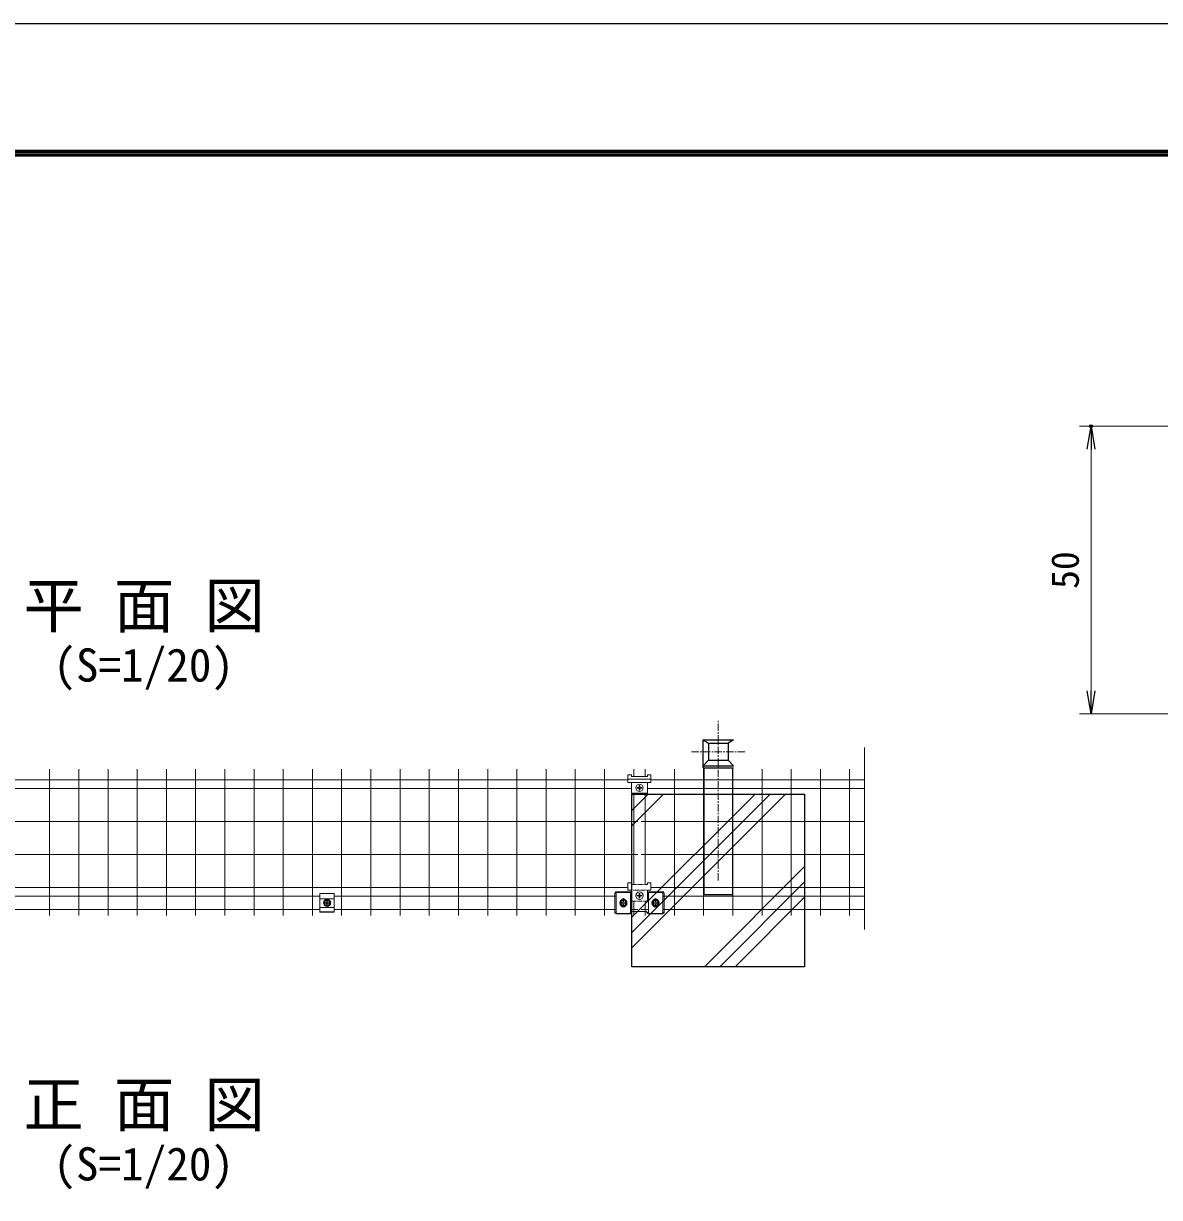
# Model space of a CAD drawing. Units: millimetres, scale not verified. Extents: x -4200 to 4200, y -2970 to 2970.
# Drawn here: x -2409 to -434, y 930 to 2970 of the extents above; entities that cross this region are included whole.
import ezdxf
from ezdxf.enums import TextEntityAlignment as Align

# ---------------------------------------------------------------- set-up
doc = ezdxf.new("R2010")
doc.units = ezdxf.units.MM
doc.header["$LTSCALE"] = 10
doc.header["$PDMODE"] = 32
doc.header["$PDSIZE"] = 5
doc.linetypes.add('USER1', pattern=[2, 1.25, -0.25, 0.25, -0.25])
doc.linetypes.add('USER3', pattern=[1.125, 0.75, -0.125, 0.125, -0.125])
for name, color, linetype, lineweight in [('0-0_D-STR-DIM', 7, 'Continuous', 13), ('0-1_0', 7, 'Continuous', 25), ('0-3_D-TTL-TXT', 7, 'Continuous', 25), ('0-4_D-STR1', 1, 'Continuous', 25), ('0-5_D-BMK', 2, 'USER1', 13), ('0-6_D-TTL', 7, 'Continuous', 25), ('0-7_D-STR2', 7, 'Continuous', 9), ('0-9_D-STR3', 3, 'Continuous', 13), ('0-B_D-DCR-HCH', 7, 'Continuous', 13), ('0-C_D-STR4', 7, 'Continuous', 25), ('0-E_D-STR5', 7, 'Continuous', 9)]:
    doc.layers.add(name, color=color, linetype=linetype, lineweight=lineweight)
doc.layers.add('0-2_DEFPOINTS', color=7, linetype='Continuous')
doc.styles.add('ＭＳ ゴシック', font='')
doc.styles.get('ＭＳ ゴシック').set_extended_font_data('MS Gothic')

# ---------------------------------------------------------------- blocks, each defined once
blk = doc.blocks.new('_OPEN')
at = {"layer": '0-1_0'}
blk.add_line((0, 0), (-10, 0), dxfattribs=at)
blk.add_lwpolyline([(-10, 1.667), (0, 0), (-10, -1.667)], dxfattribs=at)

msp = doc.modelspace()

# ---------------------------------------------------------------- linework, layer by layer
at = {"layer": '0-0_D-STR-DIM'}
for p, q in [((-312.52, 2269.99), (-572.97, 2269.99)), ((-552.97, 1809.99), (-552.97, 2229.99)), ((-312.52, 1769.99), (-572.97, 1769.99))]:
    msp.add_line(p, q, dxfattribs=at)
at = {"layer": '0-2_DEFPOINTS'}
msp.add_point((-552.97, 2269.99), dxfattribs=at)
at = {"layer": '0-4_D-STR1'}
for p, q in [((-1227.14, 1725.03), (-1217.94, 1719.06)), ((-1217.94, 1719.06), (-1217.94, 1689.62)), ((-1174.74, 1725.03), (-1183.94, 1719.06)), ((-1217.94, 1689.62), (-1227.14, 1679.65)), ((-1227.14, 1679.65), (-1174.74, 1679.65)), ((-1227.14, 1676.15), (-1174.74, 1676.15)), ((-1225.94, 1676.15), (-1225.94, 1455.69)), ((-1217.94, 1689.62), (-1183.94, 1689.62)), ((-1183.94, 1689.62), (-1174.74, 1679.65)), ((-1175.94, 1455.69), (-1175.94, 1676.15)), ((-1175.94, 1455.69), (-1225.94, 1455.69))]:
    msp.add_line(p, q, dxfattribs=at)
for points in [[(-1227.14, 1676.15), (-1227.14, 1725.03), (-1174.74, 1725.03)], [(-1217.94, 1719.06), (-1183.94, 1719.06), (-1183.94, 1689.62)]]:
    msp.add_lwpolyline(points, dxfattribs=at)
at = {"layer": '0-5_D-BMK'}
for p, q in [((-1200.94, 1480.69), (-1200.94, 1757.84)), ((-1247.28, 1704.34), (-1154.61, 1704.34))]:
    msp.add_line(p, q, dxfattribs=at)
at = {"layer": '0-6_D-TTL', "color": 2}
msp.add_lwpolyline([(-4200, 2970), (4200, 2970), (4200, -2970), (-4200, -2970)], close=True, dxfattribs=at)
at = {"layer": '0-6_D-TTL'}
for points in [[(-3930, 2750), (3930, 2750), (3930, -2750), (-3930, -2750)], [(-3927.5, 2747.5), (3927.5, 2747.5), (3927.5, -2747.5), (-3927.5, -2747.5)], [(-3925, 2745), (3925, 2745), (3925, -2745), (-3925, -2745)], [(-3922.5, 2742.5), (3922.5, 2742.5), (3922.5, -2742.5), (-3922.5, -2742.5)], [(-3920, 2740), (3920, 2740), (3920, -2740), (-3920, -2740)]]:
    msp.add_lwpolyline(points, close=True, dxfattribs=at)
at = {"layer": '0-7_D-STR2'}
msp.add_line((-946.6, 1711.48), (-946.6, 1395.61), dxfattribs=at)
at = {"layer": '0-9_D-STR3'}
for p, q in [((-1357.95, 1663.97), (-1351.95, 1663.97)), ((-1357.95, 1663.97), (-1357.95, 1651.17)), ((-1357.95, 1656.67), (-1317.95, 1656.67)), ((-1351.95, 1663.97), (-1351.95, 1661.07)), ((-1351.95, 1661.07), (-1323.95, 1661.07)), ((-1323.95, 1663.97), (-1317.95, 1663.97)), ((-1323.95, 1663.97), (-1323.95, 1661.07)), ((-1317.95, 1663.97), (-1317.95, 1651.17)), ((-1357.95, 1651.17), (-1317.95, 1651.17)), ((-1351.95, 1651.17), (-1351.95, 1632.17)), ((-1341.42, 1642.17), (-1339.42, 1642.17)), ((-1341.42, 1641.17), (-1339.42, 1641.17)), ((-1338.42, 1645.17), (-1338.42, 1643.17)), ((-1338.42, 1638.17), (-1338.42, 1640.17)), ((-1337.42, 1645.17), (-1337.42, 1643.17)), ((-1337.42, 1638.17), (-1337.42, 1640.17)), ((-1334.42, 1642.17), (-1336.42, 1642.17)), ((-1334.42, 1641.17), (-1336.42, 1641.17)), ((-1334.39, 1642.16), (-1336.39, 1642.16)), ((-1323.92, 1651.17), (-1323.92, 1632.17)), ((-1351.95, 1632.17), (-1323.95, 1632.17)), ((-1357.95, 1476.47), (-1357.95, 1463.67)), ((-1351.95, 1476.47), (-1351.95, 1473.57)), ((-1323.95, 1476.47), (-1323.95, 1473.57)), ((-1317.95, 1476.47), (-1317.95, 1463.67)), ((-1893.46, 1425.49), (-1893.46, 1457.89)), ((-1868.46, 1448.69), (-1893.46, 1448.69)), ((-1380.96, 1458.62), (-1380.96, 1424.6)), ((-1378.39, 1458.32), (-1380.96, 1458.32)), ((-1352.96, 1460.62), (-1378.96, 1460.62)), ((-1378.46, 1457.8), (-1378.46, 1425.4)), ((-1376.46, 1459.8), (-1355.46, 1459.8)), ((-1351.95, 1458.32), (-1353.53, 1458.32)), ((-1353.46, 1457.8), (-1353.46, 1425.4)), ((-1351.95, 1463.67), (-1351.95, 1444.67)), ((-1341.42, 1454.67), (-1339.42, 1454.67)), ((-1341.42, 1453.67), (-1339.42, 1453.67)), ((-1338.42, 1457.67), (-1338.42, 1455.67)), ((-1338.42, 1450.67), (-1338.42, 1452.67)), ((-1337.42, 1457.67), (-1337.42, 1455.67)), ((-1337.42, 1450.67), (-1337.42, 1452.67)), ((-1334.42, 1454.67), (-1336.42, 1454.67)), ((-1334.42, 1453.67), (-1336.42, 1453.67)), ((-1323.92, 1463.67), (-1323.92, 1444.67)), ((-1323.92, 1458.32), (-1322.39, 1458.32)), ((-1322.96, 1460.62), (-1296.96, 1460.62)), ((-1322.46, 1457.8), (-1322.46, 1425.4)), ((-1320.46, 1459.8), (-1299.46, 1459.8)), ((-1297.53, 1458.32), (-1294.96, 1458.32)), ((-1297.46, 1457.8), (-1297.46, 1425.4)), ((-1294.96, 1458.62), (-1294.96, 1424.6)), ((-1868.46, 1433.71), (-1893.46, 1433.71)), ((-1882.81, 1442.04), (-1884.11, 1442.01)), ((-1884.11, 1442.01), (-1884.11, 1441.22)), ((-1882.81, 1441.2), (-1884.11, 1441.22)), ((-1881.36, 1444.77), (-1881.38, 1443.47)), ((-1881.36, 1438.47), (-1881.38, 1439.77)), ((-1881.36, 1444.77), (-1880.57, 1444.77)), ((-1881.36, 1438.47), (-1880.57, 1438.47)), ((-1880.57, 1444.77), (-1880.54, 1443.47)), ((-1880.57, 1438.47), (-1880.54, 1439.77)), ((-1879.11, 1441.2), (-1877.81, 1441.22)), ((-1367.81, 1442.03), (-1369.11, 1442.01)), ((-1369.11, 1442.01), (-1369.11, 1441.22)), ((-1367.81, 1441.19), (-1369.11, 1441.22)), ((-1366.35, 1444.76), (-1366.38, 1443.46)), ((-1366.35, 1438.46), (-1366.38, 1439.76)), ((-1366.35, 1444.76), (-1365.56, 1444.76)), ((-1366.35, 1438.46), (-1365.56, 1438.46)), ((-1365.56, 1444.76), (-1365.54, 1443.46)), ((-1365.56, 1438.46), (-1365.54, 1439.76)), ((-1364.11, 1441.19), (-1362.81, 1441.22)), ((-1311.81, 1442.03), (-1313.11, 1442.01)), ((-1313.11, 1442.01), (-1313.11, 1441.22)), ((-1311.81, 1441.19), (-1313.11, 1441.22)), ((-1310.35, 1444.76), (-1310.38, 1443.46)), ((-1310.35, 1438.46), (-1310.38, 1439.76)), ((-1310.35, 1444.76), (-1309.56, 1444.76)), ((-1310.35, 1438.46), (-1309.56, 1438.46)), ((-1309.56, 1444.76), (-1309.54, 1443.46)), ((-1309.56, 1438.46), (-1309.54, 1439.76)), ((-1308.11, 1441.19), (-1306.81, 1441.22)), ((-1868.46, 1426.41), (-1893.46, 1426.41)), ((-1868.46, 1425.49), (-1893.46, 1425.49)), ((-1378.4, 1424.9), (-1380.96, 1424.9)), ((-1352.96, 1422.6), (-1378.96, 1422.6)), ((-1376.46, 1423.4), (-1355.46, 1423.4)), ((-1350.96, 1424.9), (-1353.52, 1424.9)), ((-1324.96, 1426.9), (-1350.96, 1426.9)), ((-1350.96, 1426.9), (-1350.96, 1424.6)), ((-1324.96, 1426.9), (-1324.96, 1424.6)), ((-1324.96, 1424.9), (-1322.4, 1424.9)), ((-1322.96, 1422.6), (-1296.96, 1422.6)), ((-1320.46, 1423.4), (-1299.46, 1423.4)), ((-1297.52, 1424.9), (-1294.96, 1424.9))]:
    msp.add_line(p, q, dxfattribs=at)
at = {"layer": '0-9_D-STR3', "linetype": 'USER3'}
for p, q in [((-1357.95, 1476.47), (-1351.95, 1476.47)), ((-1351.95, 1473.57), (-1323.95, 1473.57)), ((-1323.95, 1476.47), (-1317.95, 1476.47)), ((-1357.95, 1463.67), (-1317.95, 1463.67)), ((-1351.95, 1444.67), (-1323.95, 1444.67))]:
    msp.add_line(p, q, dxfattribs=at)
at = {"layer": '0-9_D-STR3'}
for points in [[(-1868.46, 1425.49), (-1868.46, 1457.89), (-1893.46, 1457.89)], [(-1879.11, 1442.04), (-1877.81, 1442.01), (-1877.81, 1441.22)], [(-1364.11, 1442.03), (-1362.81, 1442.01), (-1362.81, 1441.22)], [(-1308.11, 1442.03), (-1306.81, 1442.01), (-1306.81, 1441.22)]]:
    msp.add_lwpolyline(points, dxfattribs=at)
for points in [[(-1880.96, 1447.37), (-1885.94, 1444.49), (-1885.94, 1438.74), (-1880.96, 1435.87), (-1875.98, 1438.74), (-1875.98, 1444.49)], [(-1365.96, 1447.36), (-1370.94, 1444.49), (-1370.94, 1438.74), (-1365.96, 1435.86), (-1360.98, 1438.74), (-1360.98, 1444.49)], [(-1309.96, 1447.36), (-1314.94, 1444.49), (-1314.94, 1438.74), (-1309.96, 1435.86), (-1304.98, 1438.74), (-1304.98, 1444.49)]]:
    msp.add_lwpolyline(points, close=True, dxfattribs=at)
for centre, radius in [((-1337.92, 1641.67), 6.5), ((-1337.92, 1454.17), 6.5), ((-1880.96, 1441.62), 6.25), ((-1880.96, 1441.62), 4.39), ((-1365.96, 1441.61), 6.25), ((-1365.96, 1441.61), 4.39), ((-1309.96, 1441.61), 6.25), ((-1309.96, 1441.61), 4.39)]:
    msp.add_circle(centre, radius, dxfattribs=at)
for centre, radius, start, end in [((-1341.42, 1641.67), 0.5, 90.00191, 270.0019), ((-1339.42, 1643.17), 1, 270.0019, 0.00191), ((-1339.42, 1640.17), 1, 0.0019, 90.0019), ((-1337.92, 1645.17), 0.5, 0.0019, 180.00189), ((-1337.92, 1638.17), 0.5, 180.00192, 0.00191), ((-1336.42, 1643.17), 1, 180.0019, 270.0019), ((-1336.42, 1640.17), 1, 90.0019, 180.0019), ((-1334.42, 1641.67), 0.5, 270.00239, 90.00235), ((-1378.96, 1458.62), 2, 90, 180), ((-1376.46, 1457.8), 2, 90, 180), ((-1365.96, 1445.11), 4, 22.71582, 157.28418), ((-1355.46, 1457.8), 2, 0, 90), ((-1352.96, 1458.62), 2, 59.67067, 90), ((-1341.42, 1454.17), 0.5, 90.00001, 270), ((-1339.42, 1455.67), 1, 270, 0.00001), ((-1339.42, 1452.67), 1, 0, 90), ((-1337.92, 1457.67), 0.5, 0, 179.99999), ((-1337.92, 1450.67), 0.5, 180.00002, 0.00001), ((-1336.42, 1455.67), 1, 180.00001, 270), ((-1336.42, 1452.67), 1, 90, 180.00001), ((-1334.42, 1454.17), 0.5, 270.00049, 90.00046), ((-1322.96, 1458.62), 2, 90, 118.68742), ((-1320.46, 1457.8), 2, 90, 180), ((-1309.96, 1445.11), 4, 22.71582, 157.28418), ((-1299.46, 1457.8), 2, 0, 90), ((-1296.96, 1458.62), 2, 0, 90), ((-1882.87, 1443.52), 1.49, 270, 0), ((-1882.87, 1439.71), 1.49, 0, 90), ((-1879.06, 1443.52), 1.49, 180, 270), ((-1879.06, 1439.71), 1.49, 90, 180), ((-1365.96, 1438.11), 4, 202.71582, 337.28418), ((-1367.86, 1443.52), 1.49, 270, 0), ((-1367.86, 1439.71), 1.49, 0, 90), ((-1364.05, 1443.52), 1.49, 180, 270), ((-1364.05, 1439.71), 1.49, 90, 180), ((-1309.96, 1438.11), 4, 202.71582, 337.28418), ((-1311.86, 1443.52), 1.49, 270, 0), ((-1311.86, 1439.71), 1.49, 0, 90), ((-1308.05, 1443.52), 1.49, 180, 270), ((-1308.05, 1439.71), 1.49, 90, 180), ((-1378.96, 1424.6), 2, 180, 270), ((-1376.46, 1425.4), 2, 180, 270), ((-1355.46, 1425.4), 2, 270, 0), ((-1352.96, 1424.6), 2, 270, 0), ((-1322.96, 1424.6), 2, 180, 270), ((-1320.46, 1425.4), 2, 180, 270), ((-1299.46, 1425.4), 2, 270, 0), ((-1296.96, 1424.6), 2, 270, 0)]:
    msp.add_arc(centre, radius, start, end, dxfattribs=at)
at = {"layer": '0-B_D-DCR-HCH'}
for p, q in [((-1350.94, 1575.88), (-1296.13, 1630.69)), ((-1350.94, 1363.75), (-1084, 1630.69)), ((-1350.94, 1602.4), (-1322.65, 1630.69)), ((-1350.94, 1390.26), (-1110.51, 1630.69)), ((-1350.94, 1628.91), (-1349.16, 1630.69)), ((-1350.94, 1416.78), (-1137.03, 1630.69)), ((-1224.9, 1330.69), (-1050.94, 1504.65)), ((-1198.38, 1330.69), (-1050.94, 1478.13)), ((-1171.87, 1330.69), (-1050.94, 1451.61))]:
    msp.add_line(p, q, dxfattribs=at)
at = {"layer": '0-C_D-STR4'}
msp.add_lwpolyline([(-1350.94, 1630.69), (-1050.94, 1630.69), (-1050.94, 1330.69), (-1350.94, 1330.69)], close=True, dxfattribs=at)
at = {"layer": '0-E_D-STR5'}
for p, q in [((-2363.37, 1419.74), (-2363.37, 1674.1)), ((-2312.6, 1419.74), (-2312.6, 1674.1)), ((-2261.83, 1419.74), (-2261.83, 1674.1)), ((-2211.06, 1419.74), (-2211.06, 1674.1)), ((-2160.29, 1419.74), (-2160.29, 1674.1)), ((-2109.52, 1419.74), (-2109.52, 1674.1)), ((-2058.75, 1419.74), (-2058.75, 1674.1)), ((-2007.98, 1419.74), (-2007.98, 1674.1)), ((-1957.21, 1419.74), (-1957.21, 1674.1)), ((-1906.45, 1419.74), (-1906.45, 1674.1)), ((-1855.68, 1419.74), (-1855.68, 1674.1)), ((-1804.91, 1419.74), (-1804.91, 1674.1)), ((-1754.14, 1419.74), (-1754.14, 1674.1)), ((-1703.37, 1419.74), (-1703.37, 1674.1)), ((-1652.6, 1419.74), (-1652.6, 1674.1)), ((-1601.83, 1419.74), (-1601.83, 1674.1)), ((-1551.06, 1419.74), (-1551.06, 1674.1)), ((-1500.29, 1419.74), (-1500.29, 1674.1)), ((-1449.47, 1419.74), (-1449.47, 1674.1)), ((-1398.7, 1419.74), (-1398.7, 1674.1)), ((-1347.93, 1661.07), (-1347.93, 1674.1)), ((-1327.98, 1661.07), (-1327.98, 1674.1)), ((-1277.21, 1419.74), (-1277.21, 1674.1)), ((-1226.45, 1419.74), (-1226.45, 1674.1)), ((-1175.68, 1419.74), (-1175.68, 1674.1)), ((-1124.91, 1419.74), (-1124.91, 1674.1)), ((-1074.14, 1419.74), (-1074.14, 1674.1)), ((-1023.37, 1419.74), (-1023.37, 1674.1)), ((-972.6, 1419.74), (-972.6, 1674.1)), ((-1357.95, 1655.66), (-3317.95, 1655.66)), ((-946.6, 1655.66), (-1317.95, 1655.66)), ((-1351.95, 1640.66), (-3323.92, 1640.66)), ((-946.6, 1640.66), (-1323.92, 1640.66)), ((-1347.93, 1473.57), (-1347.93, 1632.17)), ((-1327.98, 1473.57), (-1327.98, 1632.17)), ((-1340.88, 1583.16), (-3334.9, 1583.16)), ((-946.6, 1583.16), (-1334.87, 1583.16)), ((-1340.88, 1525.66), (-3334.9, 1525.66)), ((-946.6, 1525.66), (-1334.87, 1525.66)), ((-1357.95, 1468.16), (-3317.95, 1468.16)), ((-1893.46, 1453.16), (-2528.46, 1453.16)), ((-1378.46, 1453.16), (-1868.46, 1453.16)), ((-1351.95, 1453.16), (-1353.46, 1453.16)), ((-1351.95, 1453.16), (-1353.46, 1453.16)), ((-1322.46, 1453.16), (-1323.92, 1453.16)), ((-1322.46, 1453.16), (-1323.92, 1453.16)), ((-946.6, 1468.16), (-1317.95, 1468.16)), ((-946.6, 1453.16), (-1297.46, 1453.16)), ((-1893.46, 1430.27), (-2528.46, 1430.27)), ((-1378.46, 1430.27), (-1868.46, 1430.27)), ((-1340.9, 1430.27), (-1353.46, 1430.27)), ((-1347.93, 1419.74), (-1347.93, 1444.67)), ((-1322.46, 1430.27), (-1334.9, 1430.27)), ((-1327.98, 1419.74), (-1327.98, 1444.67)), ((-946.6, 1430.27), (-1297.46, 1430.27))]:
    msp.add_line(p, q, dxfattribs=at)

# ---------------------------------------------------------------- block references
at = {"layer": '0-0_D-STR-DIM', "xscale": 4, "yscale": 4}
for p, rotation in [((-552.97, 2269.99), 90), ((-552.97, 1769.99), 270)]:
    msp.add_blockref('_OPEN', p, dxfattribs=dict(at, rotation=rotation))

# ---------------------------------------------------------------- texts
at = {"layer": '0-0_D-STR-DIM', "style": 'ＭＳ ゴシック'}
msp.add_text('50', height=48.09, rotation=90, dxfattribs=at).set_placement((-559.72, 1987.37), align=Align.BOTTOM_LEFT)
at = {"layer": '0-3_D-TTL-TXT', "style": 'ＭＳ ゴシック'}
for s, height, p in [('平 面 図', 76.98, (-2408.86, 1896.84)), ('(S=1/20)', 57.7, (-2356.88, 1808.96)), ('正 面 図', 76.98, (-2408.86, 1029.85)), ('(S=1/20)', 57.7, (-2356.88, 941.97))]:
    msp.add_text(s, height=height, dxfattribs=at).set_placement(p, align=Align.BOTTOM_LEFT)

doc.saveas('drawing.dxf')
